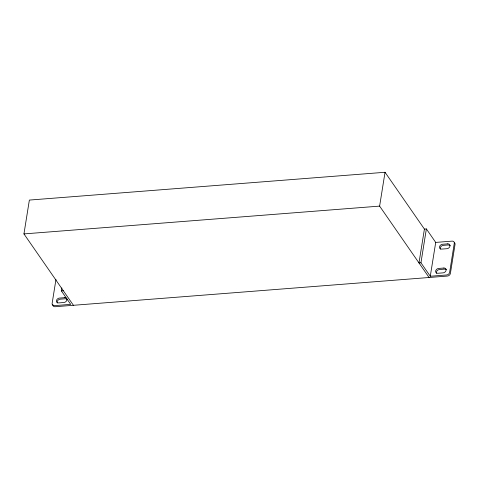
<?xml version="1.0" encoding="UTF-8"?>
<svg xmlns="http://www.w3.org/2000/svg" width="479" height="479" viewBox="0 0 479 479"><rect width="100%" height="100%" fill="white"/><g stroke="black" fill="none" stroke-linecap="round" stroke-linejoin="round"><path stroke-width="0.72" d="M73.419 305.297L23.95 233.914L29.369 200.072L385.038 172.272L424.783 229.621M55.959 279.491L52.127 303.423A2.832 2.203 -34.7 0 0 54.355 305.638L70.694 304.363L61.36 290.885L61.833 287.939M429.082 277.497L379.619 206.114L385.038 172.272M420.951 262.779L426.37 228.932L424.412 229.088L418.987 262.929L420.951 262.779L430.286 276.251L446.632 274.976A2.832 2.203 -34.7 0 0 449.637 272.353L454.284 243.344A2.832 2.203 -34.7 0 0 452.056 241.129L435.71 242.41L426.37 228.932M430.286 276.251L435.71 242.41M23.95 233.914L379.619 206.114M61.36 290.885L63.324 290.729M450.236 245.511L448.5 244.949L443.267 245.356A2.832 2.203 -34.7 0 0 440.423 249.158M57.354 302.973L57.193 301.794A2.832 2.203 -34.7 0 1 60.198 299.171L65.425 298.764A2.832 2.203 -34.7 0 1 67.162 299.327M52.882 304.518A2.832 2.203 -34.7 0 0 55.109 306.728L447.392 276.066A2.832 2.203 -34.7 0 0 450.392 273.443L455.038 244.434A2.832 2.203 -34.7 0 0 454.547 242.787M446.362 269.683A2.832 2.203 -34.7 0 0 444.626 269.12L439.393 269.533A2.832 2.203 -34.7 0 0 436.549 273.335M447.739 243.853L442.512 244.266A2.832 2.203 -34.7 0 0 439.506 246.889A2.832 2.203 -34.7 0 0 441.734 249.098L446.967 248.691A2.832 2.203 -34.7 0 0 449.967 246.068A2.832 2.203 -34.7 0 0 447.739 243.853M64.671 297.669L59.438 298.076A2.832 2.203 -34.7 0 0 56.438 300.698A2.832 2.203 -34.7 0 0 58.666 302.914L63.899 302.506A2.832 2.203 -34.7 0 0 66.898 299.884A2.832 2.203 -34.7 0 0 64.671 297.669M443.871 268.03L438.638 268.438A2.832 2.203 -34.7 0 0 435.639 271.06A2.832 2.203 -34.7 0 0 437.866 273.275L443.093 272.862A2.832 2.203 -34.7 0 0 446.099 270.24A2.832 2.203 -34.7 0 0 443.871 268.03"/></g></svg>
